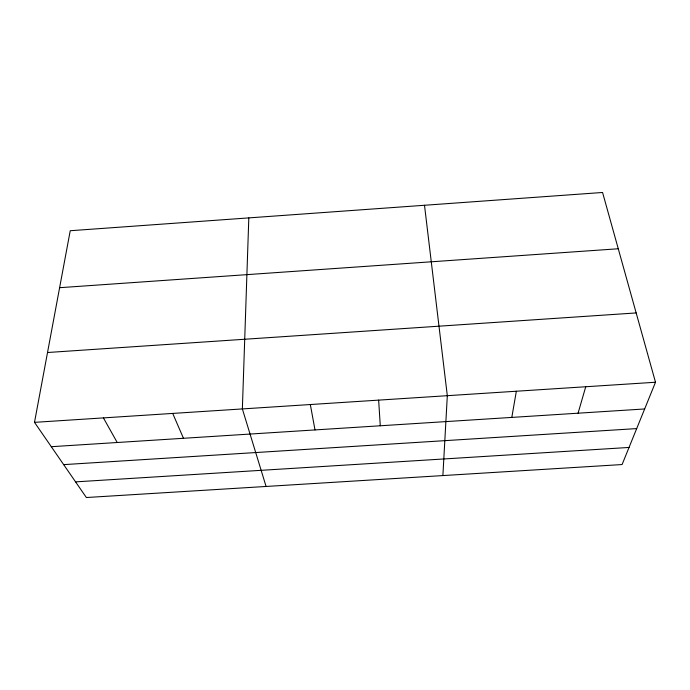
<?xml version="1.0" encoding="UTF-8"?>
<svg xmlns="http://www.w3.org/2000/svg" width="690" height="690" viewBox="0 0 690 690"><rect width="100%" height="100%" fill="white"/><g stroke="black" fill="none" stroke-linecap="round" stroke-linejoin="round"><path stroke-width="1.03" d="M248.814 217.893L242.363 408.92L266.081 486.459M442.885 475.574L447.318 395.689L424.505 205.275M511.808 417.416L516.344 391.23M34.5 422.349L70.233 230.727L602.568 192.476L655.5 382.243L622.095 464.543L86.371 497.525L34.5 422.349L655.5 382.243M578.065 413.198L585.741 386.745M59.607 287.696L618.266 248.762M47.524 352.512L636.171 312.932M51.301 446.697L644.65 408.963M63.678 464.629L636.68 428.594M75.572 481.87L629.03 447.448M103.422 417.899L117.222 442.506M172.707 413.422L183.471 438.297M310.328 404.53L315.002 429.93M378.646 400.122L380.276 425.782"/></g></svg>
